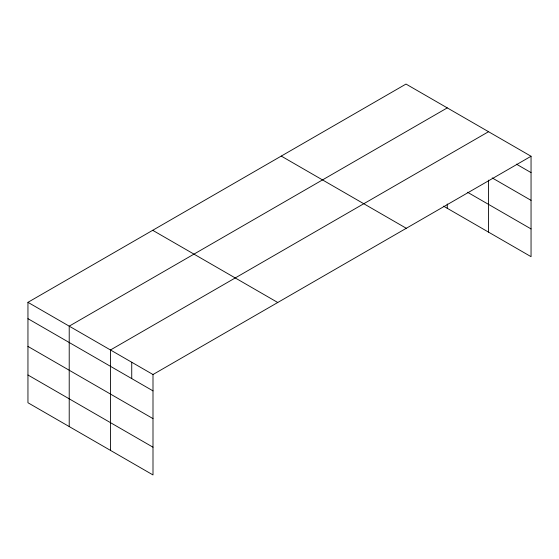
<?xml version="1.0" encoding="UTF-8"?>
<svg xmlns="http://www.w3.org/2000/svg" width="559" height="559" viewBox="0 0 559 559"><rect width="100%" height="100%" fill="white"/><g stroke="black" fill="none" stroke-linecap="round" stroke-linejoin="round"><path stroke-width="0.84" d="M531.05 156.254L406.002 84.06L27.95 302.328L27.95 402.746L152.998 474.94L152.998 374.523L531.05 156.254L531.05 256.672L443.518 206.138M447.27 107.887L69.218 326.149L69.218 426.566M488.531 131.707L110.479 349.976L110.479 450.393M516.39 164.143L531.05 172.605M492.199 177.916L531.05 200.346M467.527 192.254L531.05 228.931M281.247 156.087L406.295 228.282M152.705 230.301L277.753 302.496M27.95 302.328L152.998 374.523M27.95 318.679L152.998 390.874M27.95 346.419L152.998 418.614M27.95 375.005L152.998 447.2M488.531 180.131L488.531 232.125M447.27 203.965L447.27 208.304M131.735 362.246L131.735 378.597"/></g></svg>
